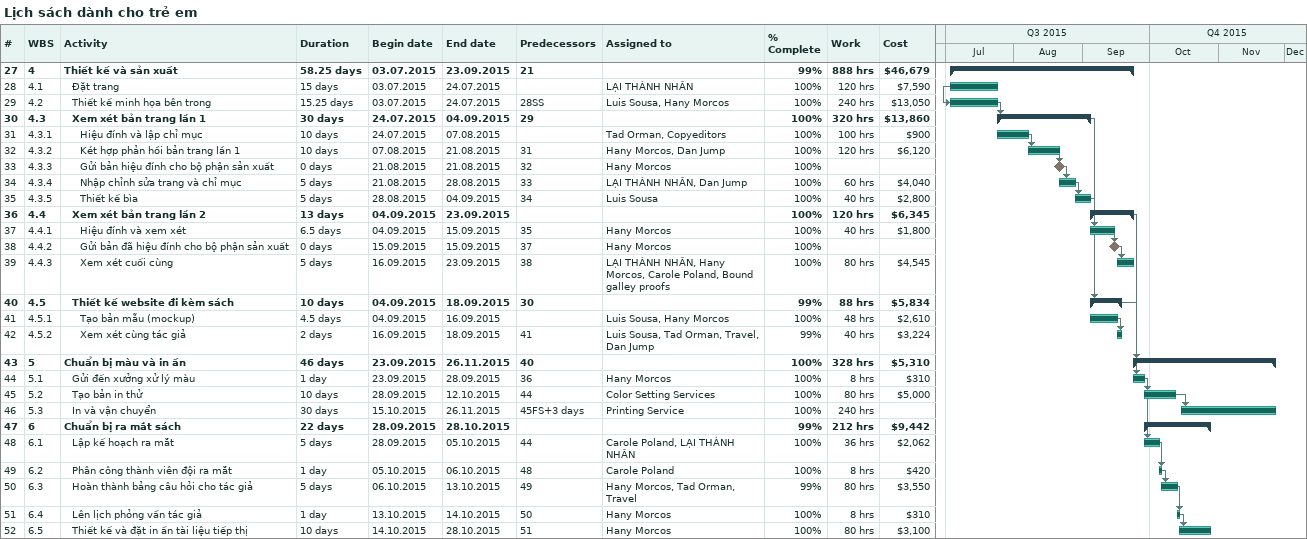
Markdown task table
Lịch sách dành cho trẻ em

| ID | WBS | Task | Duration | Start | Finish | Predecessors | Resources | % complete | Work (h) | Cost ($) |
|---|---|---|---|---|---|---|---|---|---|---|
| 27 | 4 | **Thiết kế và sản xuất** | 58.25d | 2015-07-03 | 2015-09-23 | 21 |  | 99 | 888 | 46679 |
| 28 | 4.1 | Đặt trang | 15d | 2015-07-03 | 2015-07-24 |  | LẠI THÀNH NHÂN | 100 | 120 | 7590 |
| 29 | 4.2 | Thiết kế minh họa bên trong | 15.25d | 2015-07-03 | 2015-07-24 | 28SS | Luis Sousa, Hany Morcos | 100 | 240 | 13050 |
| 30 | 4.3 | **Xem xét bản trang lần 1** | 30d | 2015-07-24 | 2015-09-04 | 29 |  | 100 | 320 | 13860 |
| 31 | 4.3.1 | Hiệu đính và lập chỉ mục | 10d | 2015-07-24 | 2015-08-07 |  | Tad Orman, Copyeditors | 100 | 100 | 900 |
| 32 | 4.3.2 | Két hợp phản hồi bản trang lần 1 | 10d | 2015-08-07 | 2015-08-21 | 31 | Hany Morcos, Dan Jump | 100 | 120 | 6120 |
| 33 | 4.3.3 | Gửi bản hiệu đính cho bộ phận sản xuất | 0d | 2015-08-21 | 2015-08-21 | 32 | Hany Morcos | 100 |  |  |
| 34 | 4.3.4 | Nhập chỉnh sửa trang và chỉ mục | 5d | 2015-08-21 | 2015-08-28 | 33 | LẠI THÀNH NHÂN, Dan Jump | 100 | 60 | 4040 |
| 35 | 4.3.5 | Thiết kế bìa | 5d | 2015-08-28 | 2015-09-04 | 34 | Luis Sousa | 100 | 40 | 2800 |
| 36 | 4.4 | **Xem xét bản trang lần 2** | 13d | 2015-09-04 | 2015-09-23 |  |  | 100 | 120 | 6345 |
| 37 | 4.4.1 | Hiệu đính và xem xét | 6.5d | 2015-09-04 | 2015-09-15 | 35 | Hany Morcos | 100 | 40 | 1800 |
| 38 | 4.4.2 | Gửi bản đã hiệu đính cho bộ phận sản xuất | 0d | 2015-09-15 | 2015-09-15 | 37 | Hany Morcos | 100 |  |  |
| 39 | 4.4.3 | Xem xét cuối cùng | 5d | 2015-09-16 | 2015-09-23 | 38 | LẠI THÀNH NHÂN, Hany Morcos, Carole Poland, Bound galley proofs | 100 | 80 | 4545 |
| 40 | 4.5 | **Thiết kế website đi kèm sách** | 10d | 2015-09-04 | 2015-09-18 | 30 |  | 99 | 88 | 5834 |
| 41 | 4.5.1 | Tạo bản mẫu (mockup) | 4.5d | 2015-09-04 | 2015-09-16 |  | Luis Sousa, Hany Morcos | 100 | 48 | 2610 |
| 42 | 4.5.2 | Xem xét cùng tác giả | 2d | 2015-09-16 | 2015-09-18 | 41 | Luis Sousa, Tad Orman, Travel, Dan Jump | 99 | 40 | 3224 |
| 43 | 5 | **Chuẩn bị màu và in ấn** | 46d | 2015-09-23 | 2015-11-26 | 40 |  | 100 | 328 | 5310 |
| 44 | 5.1 | Gửi đến xưởng xử lý màu | 1d | 2015-09-23 | 2015-09-28 | 36 | Hany Morcos | 100 | 8 | 310 |
| 45 | 5.2 | Tạo bản in thử | 10d | 2015-09-28 | 2015-10-12 | 44 | Color Setting Services | 100 | 80 | 5000 |
| 46 | 5.3 | In và vận chuyển | 30d | 2015-10-15 | 2015-11-26 | 45FS+3d | Printing Service | 100 | 240 |  |
| 47 | 6 | **Chuẩn bị ra mắt sách** | 22d | 2015-09-28 | 2015-10-28 |  |  | 99 | 212 | 9442 |
| 48 | 6.1 | Lập kế hoạch ra mắt | 5d | 2015-09-28 | 2015-10-05 | 44 | Carole Poland, LẠI THÀNH NHÂN | 100 | 36 | 2062 |
| 49 | 6.2 | Phân công thành viên đội ra mắt | 1d | 2015-10-05 | 2015-10-06 | 48 | Carole Poland | 100 | 8 | 420 |
| 50 | 6.3 | Hoàn thành bảng câu hỏi cho tác giả | 5d | 2015-10-06 | 2015-10-13 | 49 | Hany Morcos, Tad Orman, Travel | 99 | 80 | 3550 |
| 51 | 6.4 | Lên lịch phỏng vấn tác giả | 1d | 2015-10-13 | 2015-10-14 | 50 | Hany Morcos | 100 | 8 | 310 |
| 52 | 6.5 | Thiết kế và đặt in ấn tài liệu tiếp thị | 10d | 2015-10-14 | 2015-10-28 | 51 | Hany Morcos | 100 | 80 | 3100 |
